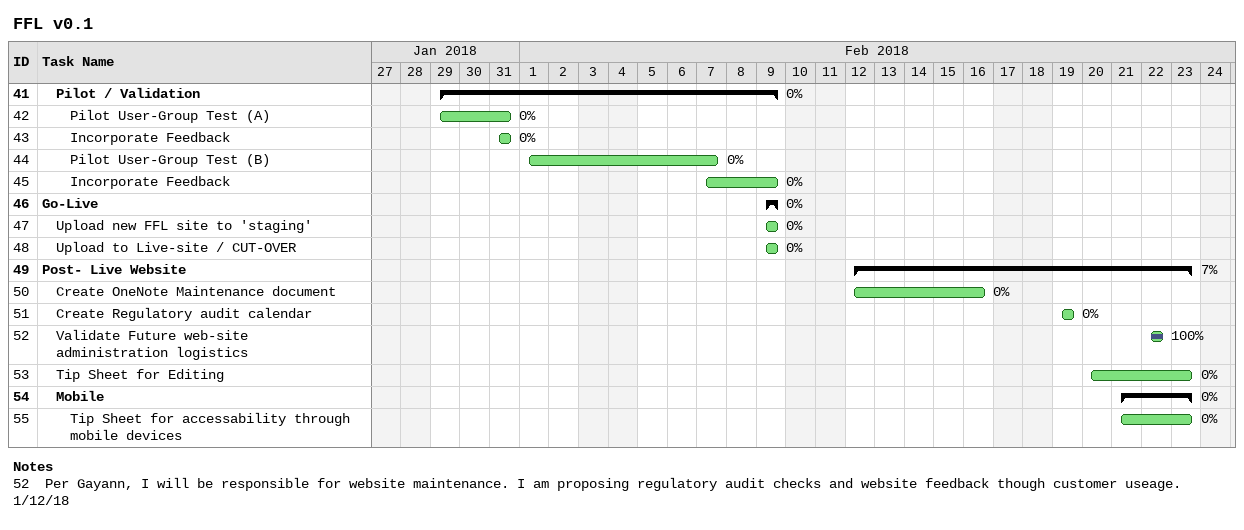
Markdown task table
FFL v0.1

| ID | Level | Task | Start | Finish | % complete |
|---|---|---|---|---|---|
| 41 | 2 | **Pilot / Validation** | 2018-01-29 | 2018-02-09 | 0 |
| 42 | 3 | Pilot User-Group Test (A) | 2018-01-29 | 2018-01-31 | 0 |
| 43 | 3 | Incorporate Feedback | 2018-01-31 | 2018-01-31 | 0 |
| 44 | 3 | Pilot User-Group Test (B) | 2018-02-01 | 2018-02-07 | 0 |
| 45 | 3 | Incorporate Feedback | 2018-02-07 | 2018-02-09 | 0 |
| 46 | 1 | **Go-Live** | 2018-02-09 | 2018-02-09 | 0 |
| 47 | 2 | Upload new FFL site to 'staging' | 2018-02-09 | 2018-02-09 | 0 |
| 48 | 2 | Upload to Live-site / CUT-OVER | 2018-02-09 | 2018-02-09 | 0 |
| 49 | 1 | **Post- Live Website** | 2018-02-12 | 2018-02-23 | 7 |
| 50 | 2 | Create OneNote Maintenance document | 2018-02-12 | 2018-02-16 | 0 |
| 51 | 2 | Create Regulatory audit calendar | 2018-02-19 | 2018-02-19 | 0 |
| 52 | 2 | Validate Future web-site administration logistics | 2018-02-22 | 2018-02-22 | 100 |
| 53 | 2 | Tip Sheet for Editing | 2018-02-20 | 2018-02-23 | 0 |
| 54 | 2 | **Mobile** | 2018-02-21 | 2018-02-23 | 0 |
| 55 | 3 | Tip Sheet for accessability through mobile devices | 2018-02-21 | 2018-02-23 | 0 |

Notes
- 52: Per Gayann, I will be responsible for website maintenance. I am proposing regulatory audit checks and website feedback though customer useage. 1/12/18
